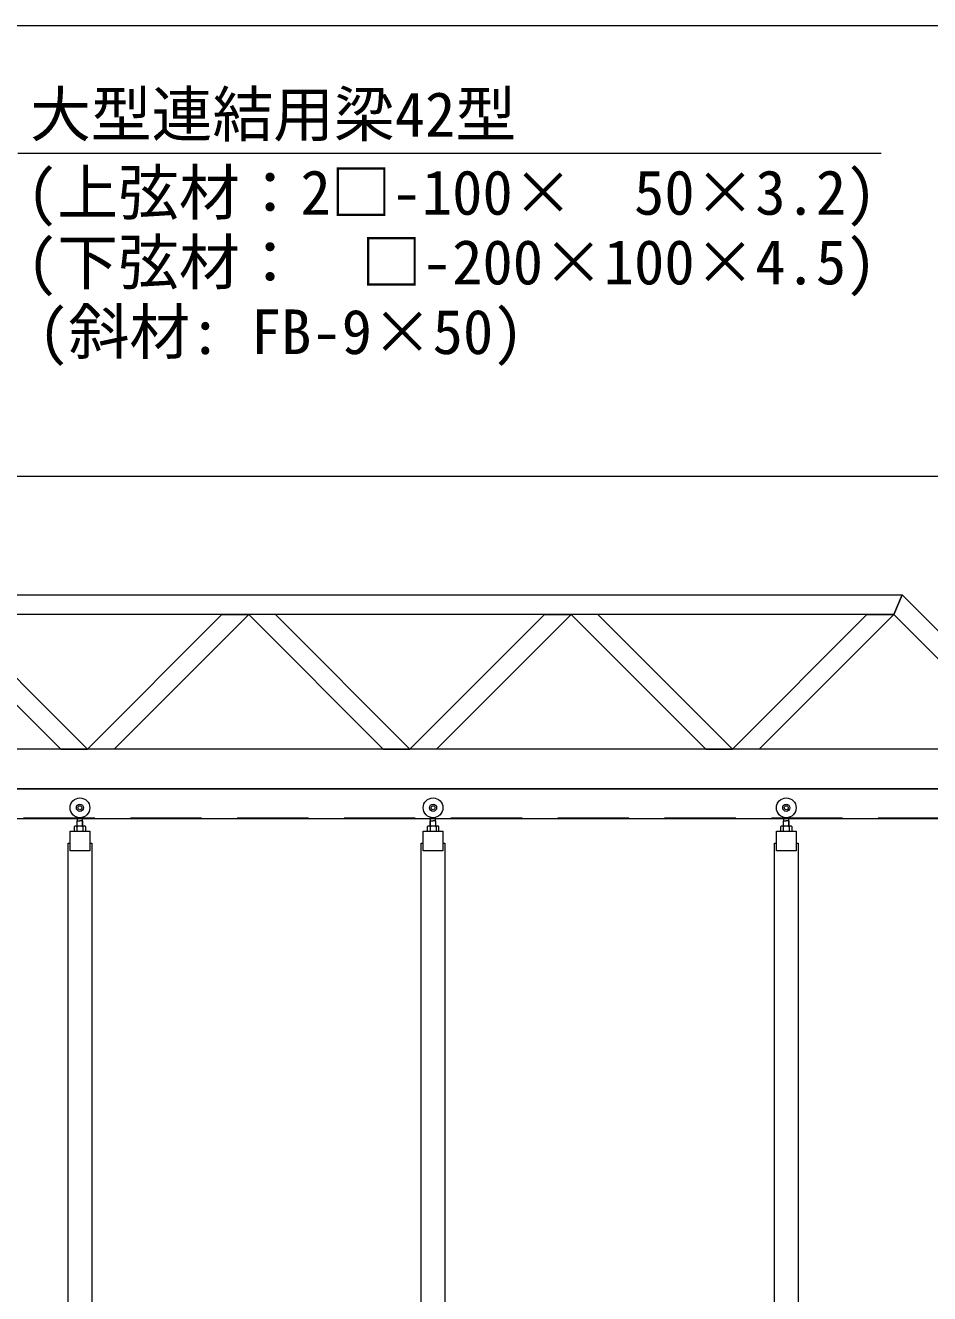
# Model space of a CAD drawing. Units: millimetres, scale not verified. Extents: x -13484 to 18716, y -23100 to 23100.
# Drawn here: x 1590 to 3876, y 9077 to 12281 of the extents above; entities that cross this region are included whole.
import ezdxf
from ezdxf.enums import TextEntityAlignment as Align

# ---------------------------------------------------------------- set-up
doc = ezdxf.new("R2010")
doc.units = ezdxf.units.MM
doc.header["$LTSCALE"] = 150
doc.linetypes.add('DASHED1', pattern=[1.8, 1.2, -0.6])
for name, color, linetype, lineweight in [('0-6_ﾎﾞﾙﾄ類', 2, 'Continuous', 18), ('0-B_寸法', 3, 'Continuous', 18), ('1-0_大型連結用梁42', 7, 'Continuous', 18), ('1-3_中央走行棒', 7, 'Continuous', 18), ('1-7_吊車', 4, 'DASHED1', 9), ('1-B_文字', 7, 'Continuous', 18)]:
    doc.layers.add(name, color=color, linetype=linetype, lineweight=lineweight)
doc.styles.add('ＭＳ ゴシック', font='')
doc.styles.get('ＭＳ ゴシック').set_extended_font_data('MS Gothic')

msp = doc.modelspace()

# ---------------------------------------------------------------- linework, layer by layer
at = {"layer": '0-6_ﾎﾞﾙﾄ類'}
for p, q in [((1739.5, 10258), (1717.2, 10258)), ((1720.8, 10258), (1717.2, 10258)), ((1720.8, 10256), (1720.8, 10245)), ((1739.5, 10258), (1735.8, 10258)), ((1735.8, 10256), (1735.8, 10245)), ((2632, 10258), (2609.7, 10258)), ((2613.3, 10258), (2609.7, 10258)), ((2613.3, 10256), (2613.3, 10245)), ((2632, 10258), (2628.3, 10258)), ((2628.3, 10256), (2628.3, 10245)), ((3524.5, 10258), (3502.2, 10258)), ((3505.8, 10258), (3502.2, 10258)), ((3505.8, 10256), (3505.8, 10245)), ((3524.5, 10258), (3520.8, 10258)), ((3520.8, 10256), (3520.8, 10245))]:
    msp.add_line(p, q, dxfattribs=at)
for points in [[(1713.6, 10256), (1713.6, 10245), (1743.1, 10245), (1743.1, 10256)], [(2606.1, 10256), (2606.1, 10245), (2635.6, 10245), (2635.6, 10256)], [(3498.6, 10256), (3498.6, 10245), (3528.1, 10245), (3528.1, 10256)]]:
    msp.add_lwpolyline(points, dxfattribs=at)
for centre, radius, start, end in [((1717.2, 10253.7), 4.29, 32.227, 147.773), ((1728.3, 10242.9), 15.1, 60.137, 119.863), ((1739.5, 10253.7), 4.29, 32.227, 147.773), ((2609.7, 10253.7), 4.29, 32.227, 147.773), ((2620.8, 10242.9), 15.1, 60.137, 119.863), ((2632, 10253.7), 4.29, 32.227, 147.773), ((3502.2, 10253.7), 4.29, 32.227, 147.773), ((3513.3, 10242.9), 15.1, 60.137, 119.863), ((3524.5, 10253.7), 4.29, 32.227, 147.773)]:
    msp.add_arc(centre, radius, start, end, dxfattribs=at)
at = {"layer": '0-B_寸法'}
for p, q in [((-9876.2, 12280.8), (4347.8, 12280.8)), ((248.8, 11142), (5816.8, 11142))]:
    msp.add_line(p, q, dxfattribs=at)
at = {"layer": '1-0_大型連結用梁42', "color": 4, "linetype": 'DASHED1', "lineweight": 9}
msp.add_line((235.8, 10279), (4365.8, 10279), dxfattribs=at)
at = {"layer": '1-0_大型連結用梁42'}
for points in [[(247.8, 10792), (247.8, 10842), (3806.3, 10842), (3784.8, 10792), (264.8, 10792)], [(4135.8, 10452), (247.8, 10452), (247.8, 10352), (4135.8, 10352)], [(4135.8, 10352), (235.8, 10352), (235.8, 10277), (4210.8, 10277)]]:
    msp.add_lwpolyline(points, dxfattribs=at)
for points in [[(4196.3, 10452), (4124.8, 10452), (3784.8, 10792), (3806.3, 10842)], [(1747.3, 10452), (1407.3, 10792), (1339.8, 10792), (1679.8, 10452)], [(1747.3, 10452), (2087.3, 10792), (2154.8, 10792), (1814.8, 10452)], [(2562.3, 10452), (2222.3, 10792), (2154.8, 10792), (2494.8, 10452)], [(2562.3, 10452), (2902.3, 10792), (2969.8, 10792), (2629.8, 10452)], [(3377.3, 10452), (3037.3, 10792), (2969.8, 10792), (3309.8, 10452)], [(3377.3, 10452), (3717.3, 10792), (3784.8, 10792), (3444.8, 10452)]]:
    msp.add_lwpolyline(points, close=True, dxfattribs=at)
at = {"layer": '1-3_中央走行棒'}
for points in [[(1753.3, 10195), (1703.3, 10195), (1703.3, 10245), (1753.3, 10245)], [(2645.8, 10195), (2595.8, 10195), (2595.8, 10245), (2645.8, 10245)], [(3538.3, 10195), (3488.3, 10195), (3488.3, 10245), (3538.3, 10245)]]:
    msp.add_lwpolyline(points, close=True, dxfattribs=at)
for points in [[(1698.3, 8883), (1698.3, 10215), (1703.3, 10215)], [(1753.3, 10215), (1758.3, 10215), (1758.3, 8883)], [(2590.8, 8883), (2590.8, 10215), (2595.8, 10215)], [(2645.8, 10215), (2650.8, 10215), (2650.8, 8883)], [(3483.3, 8883), (3483.3, 10215), (3488.3, 10215)], [(3538.3, 10215), (3543.3, 10215), (3543.3, 8883)]]:
    msp.add_lwpolyline(points, dxfattribs=at)
at = {"layer": '1-7_吊車', "color": 7, "linetype": 'Continuous', "lineweight": 18}
for p, q in [((1720.4, 10258), (1720.4, 10258)), ((1721.6, 10258), (1721.6, 10271)), ((1722.1, 10271), (1722.1, 10279.8)), ((1734.6, 10271), (1734.6, 10279.8)), ((1735, 10258), (1735, 10271)), ((1736.3, 10258), (1736.3, 10258)), ((2612.9, 10258), (2612.9, 10258)), ((2614.1, 10258), (2614.1, 10271)), ((2614.6, 10271), (2614.6, 10279.8)), ((2627.1, 10271), (2627.1, 10279.8)), ((2627.5, 10258), (2627.5, 10271)), ((2628.8, 10258), (2628.8, 10258)), ((3505.4, 10258), (3505.4, 10258)), ((3506.6, 10258), (3506.6, 10271)), ((3507.1, 10271), (3507.1, 10279.8)), ((3519.6, 10271), (3519.6, 10279.8)), ((3520, 10258), (3520, 10271)), ((3521.3, 10258), (3521.3, 10258))]:
    msp.add_line(p, q, dxfattribs=at)
for points in [[(1720.4, 10258), (1721.3, 10258), (1721.3, 10271), (1728.3, 10271)], [(1736.3, 10258), (1735.3, 10258), (1735.3, 10271), (1728.3, 10271)], [(2612.9, 10258), (2613.8, 10258), (2613.8, 10271), (2620.8, 10271)], [(2628.8, 10258), (2627.8, 10258), (2627.8, 10271), (2620.8, 10271)], [(3505.4, 10258), (3506.3, 10258), (3506.3, 10271), (3513.3, 10271)], [(3521.3, 10258), (3520.3, 10258), (3520.3, 10271), (3513.3, 10271)]]:
    msp.add_lwpolyline(points, dxfattribs=at)
for centre, radius in [((1728.3, 10304), 25), ((2620.8, 10304), 25), ((3513.3, 10304), 25), ((1728.3, 10304), 9), ((1728.3, 10304), 5), ((2620.8, 10304), 9), ((2620.8, 10304), 5), ((3513.3, 10304), 9), ((3513.3, 10304), 5)]:
    msp.add_circle(centre, radius, dxfattribs=at)
at = {"layer": '1-B_文字'}
for p, q in [((1571.8, 11957.5), (1611.7, 11957.5)), ((1611.7, 11957.5), (3753.5, 11957.5))]:
    msp.add_line(p, q, dxfattribs=at)

# ---------------------------------------------------------------- texts
at = {"layer": '1-B_文字', "style": 'ＭＳ ゴシック'}
for s, p in [('大型連結用梁42型            \u3000\u3000', (1602.4, 11966.2)), ('(上弦材：2□-100×  50×3.2)', (1594.6, 11768.6)), ('(下弦材：  □-200×100×4.5)', (1594.6, 11592.6)), ('(斜材: FB-9×50)', (1623, 11416.6))]:
    msp.add_text(s, height=112.6, dxfattribs=at).set_placement(p, align=Align.BOTTOM_LEFT)

doc.saveas('drawing.dxf')
